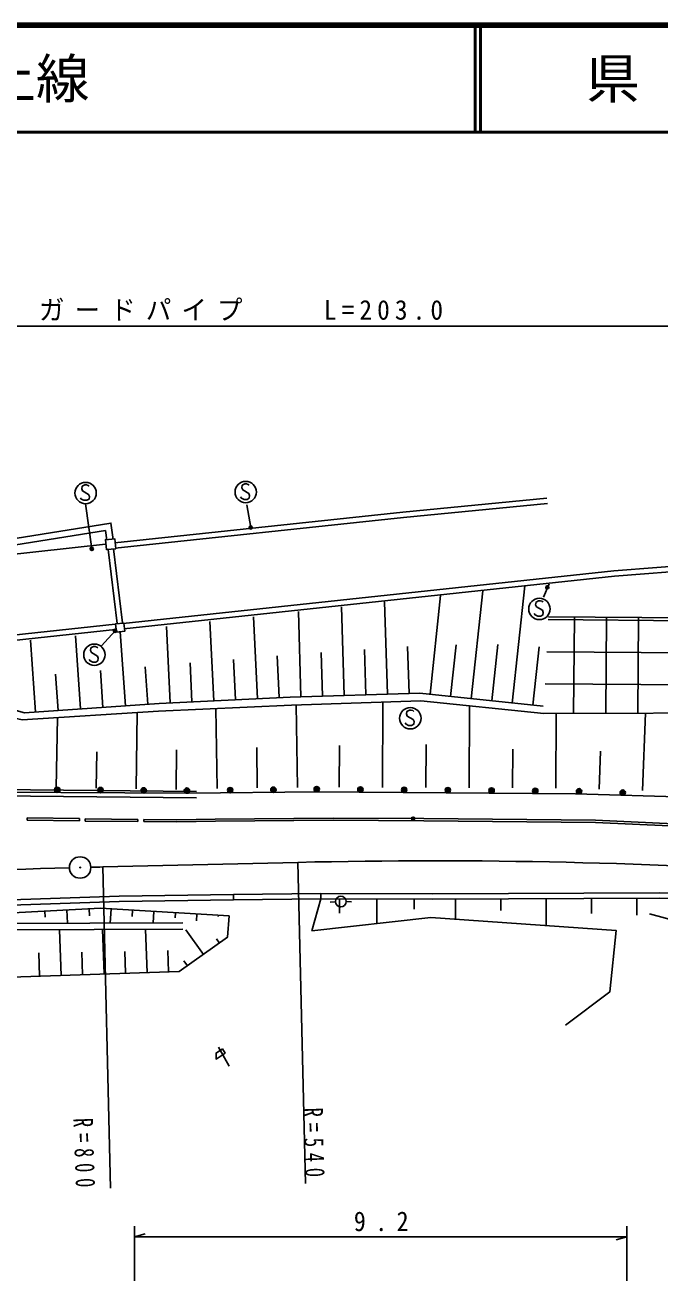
# Model space of a CAD drawing. Units: millimetres, scale not verified. Extents: x 40000 to 680000, y 20000 to 380000.
# Drawn here: x 255727 to 315012, y 262701 to 380000 of the extents above; entities that cross this region are included whole.
import ezdxf
from ezdxf.enums import TextEntityAlignment as Align

# ---------------------------------------------------------------- set-up
doc = ezdxf.new("R2010")
doc.units = ezdxf.units.MM
doc.header["$LTSCALE"] = 1000
for name, color, linetype, lineweight in [('M-BGD', 7, 'Continuous', 25), ('M-TTL', 2, 'Continuous', 140), ('M-TTL-LINE', 7, 'Continuous', 50)]:
    doc.layers.add(name, color=color, linetype=linetype, lineweight=lineweight)
doc.layers.add('M-TTL-TXT', color=7, linetype='Continuous')
doc.styles.add('ＭＳ ゴシック', font='')
doc.styles.get('ＭＳ ゴシック').set_extended_font_data('MS Gothic')

msp = doc.modelspace()

# ---------------------------------------------------------------- hatches: boundary and pattern name
at = {"layer": 'M-BGD'}
h = msp.add_hatch(dxfattribs=at)
h.set_pattern_fill('USER', color=256, style=0, pattern_type=2)
h.set_pattern_definition([(359.5509, (164107, 463569), (23.516, 2999.908), []), (269.5509, (164107, 463569), (2999.908, -23.516), [])])
h.paths.add_polyline_path([(304597, 324727), (324440, 324571), (324620, 315770), (304163, 315693)])

# ---------------------------------------------------------------- linework, layer by layer
for p, q in [((167210, 351880), (360717, 351880)), ((261376, 335282), (261952, 331072)), ((276794, 333081), (276423, 335190)), ((263485, 331019), (264326, 324093)), ((263981, 331080), (264823, 324153)), ((301227, 316675), (302392, 327618)), ((304130, 326566), (304663, 327821)), ((289566, 317503), (289305, 326133)), ((293553, 317493), (294536, 326726)), ((297390, 317084), (298464, 327172)), ((281493, 317259), (281252, 325219)), ((285530, 317381), (285279, 325676)), ((269268, 316685), (268922, 323819)), ((273346, 316883), (272988, 324280)), ((277425, 317080), (277054, 324742)), ((324440, 324571), (304597, 324727)), ((260901, 316120), (260422, 322951)), ((264132, 323430), (262870, 322019)), ((265099, 316415), (264613, 323338)), ((256704, 315825), (256230, 322564)), ((287548, 317442), (287420, 321673)), ((291584, 317564), (291451, 321963)), ((295471, 317288), (295986, 322119)), ((299308, 316880), (299868, 322138)), ((303145, 316471), (303728, 321940)), ((271307, 316784), (271131, 320417)), ((275386, 316981), (275203, 320746)), ((279464, 317179), (279276, 321076)), ((283511, 317320), (283388, 321384)), ((258803, 315972), (258564, 319365)), ((263000, 316267), (262759, 319706)), ((267198, 316562), (266952, 320065)), ((289112, 308799), (289146, 316755)), ((266090, 308651), (266203, 315797)), ((273657, 308693), (273552, 316164)), ((281164, 308799), (281056, 316494)), ((297207, 308764), (297240, 316401)), ((305302, 308728), (305332, 315697)), ((313391, 308494), (313661, 315729)), ((258633, 308769), (258736, 315319)), ((262361, 308710), (262415, 312134)), ((269819, 308592), (269877, 312297)), ((277410, 308746), (277357, 312539)), ((285064, 308816), (285081, 312720)), ((293159, 308781), (293177, 312798)), ((301254, 308746), (301270, 312367)), ((309347, 308644), (309479, 312179)), ((253080, 308357), (270990, 308244)), ((270990, 308244), (282961, 308377)), ((282961, 308377), (307125, 308197)), ((307125, 308197), (323288, 307700)), ((255924, 305745), (255927, 305945)), ((260793, 305678), (255924, 305745)), ((255927, 305945), (260795, 305878)), ((260795, 305878), (260793, 305678)), ((261333, 305648), (261334, 305848)), ((261333, 305648), (266250, 305609)), ((261334, 305848), (266252, 305809)), ((266252, 305809), (266250, 305609)), ((266813, 305813), (266810, 305613)), ((262983, 301367), (281210, 301794)), ((281210, 301794), (281913, 271802)), ((262983, 301367), (263686, 271375)), ((275193, 298806), (283353, 298883)), ((275193, 298806), (275201, 298306)), ((283358, 298383), (275197, 298306)), ((293816, 298365), (283352, 298383)), ((283353, 298883), (293817, 298865)), ((284711, 298105), (284212, 298076)), ((285096, 298380), (285094, 297035)), ((285711, 298125), (286210, 298116)), ((288584, 298374), (288580, 296078)), ((292072, 298368), (292070, 297416)), ((295932, 298373), (295939, 296476)), ((300165, 298389), (300169, 297285)), ((304398, 298404), (304407, 295887)), ((308631, 298420), (308636, 297006)), ((312864, 298435), (312870, 296876)), ((257555, 297241), (257585, 296670)), ((259634, 297351), (259700, 296106)), ((261714, 297460), (261750, 296787)), ((263756, 297454), (263675, 296120)), ((265760, 297333), (265724, 296730)), ((267764, 297211), (267699, 296134)), ((269768, 297090), (269740, 296616)), ((271773, 296969), (271734, 296335)), ((273777, 296847), (273770, 296742)), ((245561, 296055), (270447, 296144)), ((259088, 291231), (258943, 295503)), ((263103, 291367), (262962, 295517)), ((267118, 291503), (266981, 295532)), ((272377, 293199), (270752, 295490)), ((273875, 294262), (273604, 294643)), ((257080, 291163), (257007, 293329)), ((261096, 291299), (261024, 293405)), ((265111, 291435), (265041, 293480)), ((269126, 291571), (269058, 293555)), ((270879, 292137), (270562, 292583)), ((273799, 284543), (274799, 282743)), ((265939, 262701), (265939, 267821)), ((311939, 267821), (311939, 262701)), ((265939, 266821), (266939, 267101)), ((265939, 266821), (311939, 266821)), ((311939, 266821), (310939, 266541))]:
    msp.add_line(p, q, dxfattribs=at)
for points in [[(263219, 331520), (247068, 329732), (239024, 329350), (227531, 329062), (219595, 329216), (208619, 329800), (203604, 330455), (200704, 333049), (199954, 345210)], [(261696, 336931), (261616, 337011), (261456, 337051), (261296, 337051), (261056, 336931), (261016, 336691), (261096, 336491), (261656, 336171), (261736, 335971), (261696, 335731), (261496, 335611), (261216, 335611), (260976, 335731), (260896, 335851)], [(276651, 337023), (276571, 337103), (276411, 337143), (276251, 337143), (276011, 337023), (275971, 336783), (276051, 336583), (276611, 336263), (276691, 336063), (276651, 335823), (276451, 335703), (276171, 335703), (275931, 335823), (275851, 335943)], [(304466, 335806), (291002, 334497), (264097, 331637)], [(304515, 335309), (291053, 333999), (264150, 331140)], [(263939, 331962), (263746, 333482), (250867, 331415), (242822, 330778), (231809, 330495), (226826, 330507), (220820, 330719), (210882, 331458), (204885, 332168), (202970, 332865)], [(263344, 331886), (263229, 332791), (250938, 330819), (242853, 330178), (231816, 329894), (226815, 329908), (220787, 330120), (210824, 330861), (204745, 331580), (202765, 332301)], [(264896, 324110), (310715, 329026), (318735, 329642), (324389, 329802)], [(264949, 323613), (310761, 328528), (318761, 329143), (324403, 329302)], [(304083, 326105), (304003, 326185), (303843, 326225), (303683, 326225), (303443, 326105), (303403, 325865), (303483, 325665), (304043, 325345), (304123, 325145), (304083, 324905), (303883, 324785), (303603, 324785), (303363, 324905), (303283, 325025)], [(201201, 322890), (208237, 322286), (216224, 321705), (224233, 321479), (232235, 321462), (240216, 321757), (248230, 322327), (264123, 324034)], [(201159, 322392), (208197, 321787), (216199, 321206), (224225, 320979), (232244, 320962), (240243, 321258), (248274, 321829), (264176, 323537)], [(262518, 321825), (262438, 321905), (262278, 321945), (262118, 321945), (261878, 321825), (261838, 321585), (261918, 321385), (262478, 321065), (262558, 320865), (262518, 320625), (262318, 320505), (262038, 320505), (261798, 320625), (261718, 320745)], [(169758, 310091), (174086, 308774), (184114, 309953), (212331, 315460), (241101, 316236), (251324, 316053), (255444, 315108), (268196, 315925), (280597, 316479), (292677, 316868), (304163, 315693), (324620, 315770)], [(304105, 316369), (292593, 317595), (280484, 317228), (268248, 316636), (255654, 315751), (251305, 316971), (241067, 317140), (212327, 316245)], [(292022, 315898), (291942, 315978), (291782, 316018), (291622, 316018), (291382, 315898), (291342, 315658), (291422, 315458), (291982, 315138), (292062, 314938), (292022, 314698), (291822, 314578), (291542, 314578), (291302, 314698), (291222, 314818)], [(173836, 305229), (190366, 306274), (199312, 307231), (208169, 307835), (226122, 308434), (241120, 308632), (253082, 308605), (271729, 308409)], [(271723, 307809), (253079, 308005), (241123, 308032), (226136, 307834), (208200, 307235), (199364, 306633)], [(292971, 305686), (284491, 305726), (273493, 305629), (269894, 305567), (266810, 305613)], [(266810, 305613), (269894, 305567), (273493, 305629), (284491, 305726), (292971, 305686), (309004, 305526), (325598, 304764), (460819, 294759)], [(266813, 305813), (269893, 305767), (273491, 305829), (284490, 305926), (292973, 305886), (309010, 305726), (325609, 304964), (460834, 294959)], [(243770, 297813), (254412, 298297), (264512, 298636), (275193, 298806)], [(275201, 298306), (264525, 298136), (254432, 297797), (243793, 297313)], [(282494, 295403), (283352, 298383), (283353, 298883)], [(283352, 298383), (293816, 298365), (314980, 298443)], [(293814, 298865), (314985, 298943), (325291, 298693), (335654, 297944), (350674, 296822), (459676, 288579)], [(293816, 298365), (314980, 298443), (325267, 298194), (335617, 297446), (350636, 296323), (459585, 288084)], [(274779, 296786), (274624, 294793), (270129, 291606), (246039, 290788), (236774, 289425), (238278, 283836), (240882, 274468)], [(274779, 296786), (262754, 297515), (244037, 296529)], [(314033, 296980), (322994, 294568), (332300, 293649), (343555, 292960)], [(282494, 295403), (293621, 296637), (310926, 295433), (310323, 289690), (306198, 286576)], [(230554, 294024), (245563, 295455), (270449, 295544)]]:
    msp.add_lwpolyline(points, dxfattribs=at)
for points in [[(264194, 331084), (264109, 332007), (263229, 331926), (263314, 331003)], [(264954, 324138), (264183, 324066), (264253, 323305), (265025, 323376)], [(274159, 284383), (274399, 283983), (273559, 283423), (273559, 283983)]]:
    msp.add_lwpolyline(points, close=True, dxfattribs=at)
for centre, radius in [((261376, 336291), 1000), ((276331, 336383), 1000), ((276794, 333081), 150), ((276794, 333081), 90), ((276794, 333081), 30), ((261952, 331072), 150), ((261952, 331072), 90), ((261952, 331072), 30), ((304497, 327483), 150), ((304497, 327483), 90), ((304497, 327483), 30), ((303763, 325465), 1000), ((264132, 323430), 150), ((264132, 323430), 90), ((264132, 323430), 30), ((262198, 321185), 1000), ((291702, 315258), 1000), ((258725, 308571), 250), ((258725, 308571), 150), ((258725, 308571), 50), ((262765, 308546), 250), ((262765, 308546), 150), ((262765, 308546), 50), ((266805, 308520), 250), ((266805, 308520), 150), ((266805, 308520), 50), ((270844, 308495), 250), ((270844, 308495), 150), ((270844, 308495), 50), ((274879, 308537), 250), ((274879, 308537), 150), ((274879, 308537), 50), ((278919, 308582), 250), ((278919, 308582), 150), ((278919, 308582), 50), ((282958, 308627), 250), ((282963, 308627), 250), ((282958, 308627), 150), ((282963, 308627), 150), ((282958, 308627), 50), ((282963, 308627), 50), ((287045, 308596), 250), ((287045, 308596), 150), ((287045, 308596), 50), ((291127, 308566), 250), ((291127, 308566), 150), ((291127, 308566), 50), ((295209, 308536), 250), ((295209, 308536), 150), ((295209, 308536), 50), ((299291, 308505), 250), ((299291, 308505), 150), ((299291, 308505), 50), ((303373, 308475), 250), ((303373, 308475), 150), ((303373, 308475), 50), ((307460, 308437), 250), ((307460, 308437), 150), ((311540, 308311), 250), ((307460, 308437), 50), ((311540, 308311), 150), ((311540, 308311), 50), ((291965, 305879), 150), ((291965, 305879), 150), ((291965, 305879), 90), ((291965, 305879), 30), ((291965, 305879), 6), ((260866, 301314), 1000), ((260866, 301314), 40), ((285211, 298133), 500)]:
    msp.add_circle(centre, radius, dxfattribs=at)
for centre, radius, start, end in [((293867, -238057), 540000, 86.02832, 91.34302), ((281733, -498413), 800000, 91.5665, 97.77148), ((281733, -498413), 800000, 91.34302, 91.42612)]:
    msp.add_arc(centre, radius, start, end, dxfattribs=at)
at = {"layer": 'M-TTL'}
msp.add_line((680000, 380000), (40000, 380000), dxfattribs=at)
at = {"layer": 'M-TTL-LINE'}
for p, q in [((297750, 380000), (297750, 370000)), ((298250, 380000), (298250, 370000)), ((40000, 370000), (680000, 370000))]:
    msp.add_line(p, q, dxfattribs=at)

# ---------------------------------------------------------------- texts
at = {"layer": 'M-BGD', "char_height": 1833, "attachment_point": 7, "style": 'ＭＳ ゴシック'}
for s, insert in [('\\T1.4;\\W0.95;ガードパイプ\u3000\u3000L=203.0', (257026, 352380)), ('\\T1.78;\\W0.9;9.2', (286428, 267321))]:
    msp.add_mtext(s, dxfattribs=dict(at, insert=insert))
for s, insert, rotation in [('\\T1.61;\\W0.7;R=540', (281674, 278856), 271.8), ('\\T1.61;\\W0.7;R=800', (260206, 277889), 272.1)]:
    msp.add_mtext(s, dxfattribs=dict(at, insert=insert, rotation=rotation))
at = {"layer": 'M-TTL-TXT', "style": 'ＭＳ ゴシック'}
msp.add_text('主要地方道萩川上線', height=3666, dxfattribs=at).set_placement((216734, 375000), align=Align.MIDDLE_LEFT)
msp.add_text('県\u3000名', height=3666, dxfattribs=at).set_placement((315625, 375000), align=Align.MIDDLE_CENTER)

doc.saveas('drawing.dxf')
